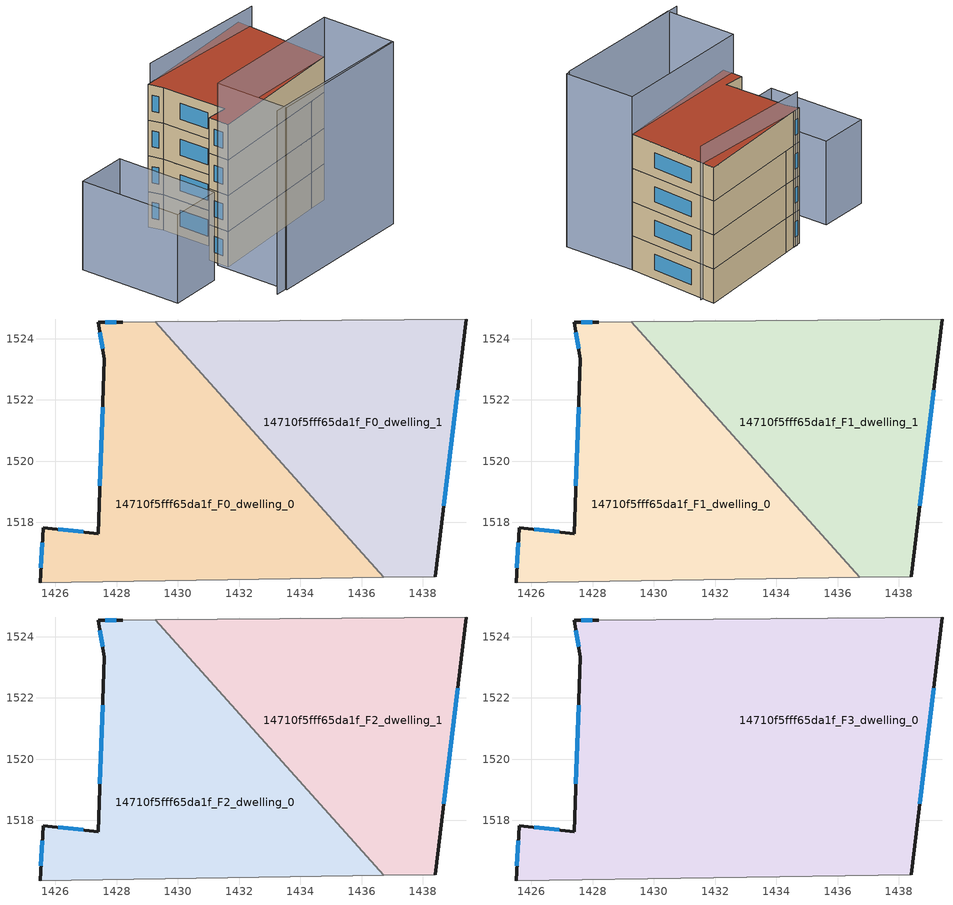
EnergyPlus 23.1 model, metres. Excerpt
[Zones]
14710f5fff65da1f_F0_dwelling_0
 floor ground (EU_floor_Construction): 1429.27,1524.54 1436.72,1516.2 1425.5,1516.03 1425.6,1517.83 1427.4,1517.63 1427.6,1523.33 1427.4,1524.54 1428.2,1524.54 z0
 wall outside (EU_wall_Construction): 1428.2,1524.54 1427.4,1524.54 1427.6,1523.33 1427.4,1517.63 1425.6,1517.83 1425.5,1516.03 z0:3
 wall adiabatic (EU_wall_Construction): 1429.27,1524.54 1428.2,1524.54 / 1425.5,1516.03 1436.72,1516.2 z0:3
 wall to 14710f5fff65da1f_F0_dwelling_1 (EU_wall_Construction): 1436.72,1516.2 1429.27,1524.54 z0:3
 window (EU_Window_Construction): 1425.57,1517.34 1425.53,1516.53 / 1426.9,1517.69 1426.09,1517.78 / 1427.55,1521.77 1427.46,1519.2 / 1427.46,1524.21 1427.55,1523.67 / 1427.98,1524.54 1427.62,1524.54 z0.83:2.17
14710f5fff65da1f_F0_dwelling_1
 floor ground (EU_floor_Construction): 1439.41,1524.63 1438.41,1516.23 1436.72,1516.2 1429.27,1524.54 z0
 wall outside (EU_wall_Construction): 1438.41,1516.23 1439.41,1524.63 z0:3
 wall adiabatic (EU_wall_Construction): 1439.41,1524.63 1429.27,1524.54 / 1436.72,1516.2 1438.41,1516.23 z0:3
 window (EU_Window_Construction): 1438.68,1518.54 1439.13,1522.32 z0.83:2.17
14710f5fff65da1f_F1_dwelling_0
 floor to 14710f5fff65da1f_F0_dwelling_0 (EU_floor_Construction): 1429.27,1524.54 1436.72,1516.2 1425.5,1516.03 1425.6,1517.83 1427.4,1517.63 1427.6,1523.33 1427.4,1524.54 1428.2,1524.54 z3
 wall outside (EU_wall_Construction): 1428.2,1524.54 1427.4,1524.54 1427.6,1523.33 1427.4,1517.63 1425.6,1517.83 1425.5,1516.03 z3:6
 wall adiabatic (EU_wall_Construction): 1429.27,1524.54 1428.2,1524.54 / 1425.5,1516.03 1436.72,1516.2 z3:6
 wall to 14710f5fff65da1f_F1_dwelling_1 (EU_wall_Construction): 1436.72,1516.2 1429.27,1524.54 z3:6
 window (EU_Window_Construction): 1425.57,1517.34 1425.53,1516.53 / 1426.9,1517.69 1426.09,1517.78 / 1427.55,1521.77 1427.46,1519.2 / 1427.46,1524.21 1427.55,1523.67 / 1427.98,1524.54 1427.62,1524.54 z3.83:5.17
14710f5fff65da1f_F1_dwelling_1
 floor to 14710f5fff65da1f_F0_dwelling_1 (EU_floor_Construction): 1439.41,1524.63 1438.41,1516.23 1436.72,1516.2 1429.27,1524.54 z3
 wall outside (EU_wall_Construction): 1438.41,1516.23 1439.41,1524.63 z3:6
 wall adiabatic (EU_wall_Construction): 1439.41,1524.63 1429.27,1524.54 / 1436.72,1516.2 1438.41,1516.23 z3:6
 window (EU_Window_Construction): 1438.68,1518.54 1439.13,1522.32 z3.83:5.17
14710f5fff65da1f_F2_dwelling_0
 floor to 14710f5fff65da1f_F1_dwelling_0 (EU_floor_Construction): 1429.27,1524.54 1436.72,1516.2 1425.5,1516.03 1425.6,1517.83 1427.4,1517.63 1427.6,1523.33 1427.4,1524.54 1428.2,1524.54 z6
 wall outside (EU_wall_Construction): 1428.2,1524.54 1427.4,1524.54 1427.6,1523.33 1427.4,1517.63 1425.6,1517.83 1425.5,1516.03 z6:9
 wall adiabatic (EU_wall_Construction): 1429.27,1524.54 1428.2,1524.54 / 1425.5,1516.03 1436.72,1516.2 z6:9
 wall to 14710f5fff65da1f_F2_dwelling_1 (EU_wall_Construction): 1436.72,1516.2 1429.27,1524.54 z6:9
 window (EU_Window_Construction): 1425.57,1517.34 1425.53,1516.53 / 1426.9,1517.69 1426.09,1517.78 / 1427.55,1521.77 1427.46,1519.2 / 1427.46,1524.21 1427.55,1523.67 / 1427.98,1524.54 1427.62,1524.54 z6.83:8.17
14710f5fff65da1f_F2_dwelling_1
 floor to 14710f5fff65da1f_F1_dwelling_1 (EU_floor_Construction): 1439.41,1524.63 1438.41,1516.23 1436.72,1516.2 1429.27,1524.54 z6
 wall outside (EU_wall_Construction): 1438.41,1516.23 1439.41,1524.63 z6:9
 wall adiabatic (EU_wall_Construction): 1439.41,1524.63 1429.27,1524.54 / 1436.72,1516.2 1438.41,1516.23 z6:9
 window (EU_Window_Construction): 1438.68,1518.54 1439.13,1522.32 z6.83:8.17
14710f5fff65da1f_F3_dwelling_0
 floor to 14710f5fff65da1f_F2_dwelling_0 (EU_floor_Construction): 1429.27,1524.54 1436.72,1516.2 1425.5,1516.03 1425.6,1517.83 1427.4,1517.63 1427.6,1523.33 1427.4,1524.54 1428.2,1524.54 z9
 floor to 14710f5fff65da1f_F2_dwelling_1 (EU_floor_Construction): 1439.41,1524.63 1438.41,1516.23 1436.72,1516.2 1429.27,1524.54 z9
 wall outside (EU_wall_Construction): 1428.2,1524.54 1427.4,1524.54 1427.6,1523.33 1427.4,1517.63 1425.6,1517.83 1425.5,1516.03 / 1438.41,1516.23 1439.41,1524.63 z9:12
 wall adiabatic (EU_wall_Construction): 1439.41,1524.63 1428.2,1524.54 / 1425.5,1516.03 1438.41,1516.23 z9:12
 window (EU_Window_Construction): 1425.57,1517.34 1425.53,1516.53 / 1426.9,1517.69 1426.09,1517.78 / 1427.55,1521.77 1427.46,1519.2 / 1427.46,1524.21 1427.55,1523.67 / 1427.98,1524.54 1427.62,1524.54 / 1438.68,1518.54 1439.13,1522.32 z9.83:11.17
 roof outside (EU_roof_Construction): 1438.41,1516.23 1439.41,1524.63 1428.2,1524.54 1427.4,1524.54 1427.6,1523.33 1427.4,1517.63 1425.6,1517.83 1425.5,1516.03 z12
shading: 1424.02,1510.62 1437.81,1509.82 z0:15.4; 1438.11,1509.81 1425,1510.43 / 1425,1510.43 1425.3,1516.85 / 1425.3,1516.85 1438.41,1516.23 / 1438.41,1516.23 1438.11,1509.81 z0:15.3; 1418.69,1515.93 1419.11,1524.75 / 1419.11,1524.75 1423.64,1524.54 / 1423.64,1524.54 1423.23,1515.72 / 1423.23,1515.72 1418.69,1515.93 z0:7.4; 1439.54,1523.5 1427.75,1524.58 z0:13.6
[Building]
EU S2 Campaign: North Axis=0; Terrain=City; Solar Distribution=FullExterior
[Site:Location]
Lyon-Bron: Latitude=45.75; Longitude=5; Time Zone=1; Elevation=198
[SizingPeriod:WeatherFileDays]
AnnualSizingPeriod: Begin Month=1; Begin Day of Month=1; End Month=12; End Day of Month=31; Day of Week for Start Day=Monday; Use Weather File Daylight Saving Period=No; Use Weather File Rain and Snow Indicators=No
[MATERIAL]
EU_InternalMass_Material: Roughness=MediumRough; Thickness=0.1; Conductivity=1; Density=1800; Specific Heat=900; Thermal Absorptance=0.9; Solar Absorptance=0.7; Visible Absorptance=0.7
[MATERIAL:NOMASS] Roughness=MediumRough; Thermal Absorptance=0.9; Solar Absorptance=0.7; Visible Absorptance=0.7
Name | Thermal Resistance
EU_wall_NoMass | 0.87146
EU_roof_NoMass | 0.842276
EU_floor_NoMass | 0.496999
[WINDOWMATERIAL:SIMPLEGLAZINGSYSTEM]
EU_Window_SimpleGlazing: UFactor=2.2525; Solar Heat Gain Coefficient=0.76; Visible Transmittance=0.76
[CONSTRUCTION]
EU_wall_Construction: EU_wall_NoMass
EU_roof_Construction: EU_roof_NoMass
EU_floor_Construction: EU_floor_NoMass
EU_Window_Construction: EU_Window_SimpleGlazing
EU_InternalMass_Construction: EU_InternalMass_Material
[ZONE] Type=1; Multiplier=1; Ceiling Height=autocalculate; Floor Area=autocalculate; Part of Total Floor Area=Yes
Name | Volume
14710f5fff65da1f_F0_dwelling_0 | 149.216
14710f5fff65da1f_F1_dwelling_0; 14710f5fff65da1f_F2_dwelling_0; 14710f5fff65da1f_F1_dwelling_1; 14710f5fff65da1f_F2_dwelling_1 | 149.215
14710f5fff65da1f_F3_dwelling_0 | 298.426
14710f5fff65da1f_F0_dwelling_1 | 149.214
[INTERNALMASS] Construction=EU_InternalMass_Construction
Name | Zone or ZoneList | Surface Area
14710f5fff65da1f_F0_dwelling_0_EU_InternalMass | 14710f5fff65da1f_F0_dwelling_0 | 49.7384
14710f5fff65da1f_F0_dwelling_1_EU_InternalMass | 14710f5fff65da1f_F0_dwelling_1 | 49.7382
14710f5fff65da1f_F1_dwelling_0_EU_InternalMass | 14710f5fff65da1f_F1_dwelling_0 | 49.7384
14710f5fff65da1f_F1_dwelling_1_EU_InternalMass | 14710f5fff65da1f_F1_dwelling_1 | 49.7382
14710f5fff65da1f_F2_dwelling_0_EU_InternalMass | 14710f5fff65da1f_F2_dwelling_0 | 49.7384
14710f5fff65da1f_F2_dwelling_1_EU_InternalMass | 14710f5fff65da1f_F2_dwelling_1 | 49.7382
14710f5fff65da1f_F3_dwelling_0_EU_InternalMass | 14710f5fff65da1f_F3_dwelling_0 | 99.4761
[OTHEREQUIPMENT] Fuel Type=Electricity; Design Level Calculation Method=Watts/Area; Power per Zone Floor Area=1; Fraction Latent=0; Fraction Radiant=0; Fraction Lost=0; Carbon Dioxide Generation Rate=0; EndUse Subcategory=EU_Step8_InternalGains
Name | Zone or ZoneList or Space or SpaceList | Schedule
EU_Step8_InternalGain_14710f5fff65da1f_F0_dwelling_0_f000 | 14710f5fff65da1f_F0_dwelling_0 | EU_Step8_GainSchedule_14710f5fff65da1f_F0_dwelling_0_f000
EU_Step8_InternalGain_14710f5fff65da1f_F0_dwelling_1_f000 | 14710f5fff65da1f_F0_dwelling_1 | EU_Step8_GainSchedule_14710f5fff65da1f_F0_dwelling_1_f000
EU_Step8_InternalGain_14710f5fff65da1f_F1_dwelling_0_f000 | 14710f5fff65da1f_F1_dwelling_0 | EU_Step8_GainSchedule_14710f5fff65da1f_F1_dwelling_0_f000
EU_Step8_InternalGain_14710f5fff65da1f_F1_dwelling_1_f000 | 14710f5fff65da1f_F1_dwelling_1 | EU_Step8_GainSchedule_14710f5fff65da1f_F1_dwelling_1_f000
EU_Step8_InternalGain_14710f5fff65da1f_F2_dwelling_0_f000 | 14710f5fff65da1f_F2_dwelling_0 | EU_Step8_GainSchedule_14710f5fff65da1f_F2_dwelling_0_f000
EU_Step8_InternalGain_14710f5fff65da1f_F2_dwelling_1_f000 | 14710f5fff65da1f_F2_dwelling_1 | EU_Step8_GainSchedule_14710f5fff65da1f_F2_dwelling_1_f000
EU_Step8_InternalGain_14710f5fff65da1f_F3_dwelling_0_f000 | 14710f5fff65da1f_F3_dwelling_0 | EU_Step8_GainSchedule_14710f5fff65da1f_F3_dwelling_0_f000
[ZONEVENTILATION:DESIGNFLOWRATE] Schedule=EU_AlwaysOn; Design Flow Rate Calculation Method=AirChanges/Hour; Air Changes per Hour=0.425; Ventilation Type=Natural; Fan Pressure Rise=0; Fan Total Efficiency=1; Constant Term Coefficient=1; Temperature Term Coefficient=0; Velocity Term Coefficient=0; Velocity Squared Term Coefficient=0; Minimum Indoor Temperature=-100; Maximum Indoor Temperature=100; Delta Temperature=-100; Minimum Outdoor Temperature=-100; Maximum Outdoor Temperature=100; Maximum Wind Speed=40
Name | Zone or ZoneList or Space or SpaceList
EU_ConstantAir_14710f5fff65da1f_F0_dwelling_0 | 14710f5fff65da1f_F0_dwelling_0
EU_ConstantAir_14710f5fff65da1f_F0_dwelling_1 | 14710f5fff65da1f_F0_dwelling_1
EU_ConstantAir_14710f5fff65da1f_F1_dwelling_0 | 14710f5fff65da1f_F1_dwelling_0
EU_ConstantAir_14710f5fff65da1f_F1_dwelling_1 | 14710f5fff65da1f_F1_dwelling_1
EU_ConstantAir_14710f5fff65da1f_F2_dwelling_0 | 14710f5fff65da1f_F2_dwelling_0
EU_ConstantAir_14710f5fff65da1f_F2_dwelling_1 | 14710f5fff65da1f_F2_dwelling_1
EU_ConstantAir_14710f5fff65da1f_F3_dwelling_0 | 14710f5fff65da1f_F3_dwelling_0
[HVACTEMPLATE:THERMOSTAT] Constant Heating Setpoint=20; Constant Cooling Setpoint=50
EU_HeatOnly_14710f5fff65da1f_F0_dwelling_0; EU_HeatOnly_14710f5fff65da1f_F0_dwelling_1; EU_HeatOnly_14710f5fff65da1f_F1_dwelling_0; EU_HeatOnly_14710f5fff65da1f_F1_dwelling_1; EU_HeatOnly_14710f5fff65da1f_F2_dwelling_0; EU_HeatOnly_14710f5fff65da1f_F2_dwelling_1; EU_HeatOnly_14710f5fff65da1f_F3_dwelling_0
[HVACTEMPLATE:ZONE:IDEALLOADSAIRSYSTEM] System Availability Schedule=EU_AlwaysOn; Maximum Heating Supply Air Temperature=50; Minimum Cooling Supply Air Temperature=13; Maximum Heating Supply Air Humidity Ratio=0.0156; Minimum Cooling Supply Air Humidity Ratio=0.0077; Heating Limit=NoLimit; Cooling Limit=NoLimit; Heating Availability Schedule=EU_AlwaysOn; Cooling Availability Schedule=EU_CoolingOff; Dehumidification Control Type=ConstantSensibleHeatRatio; Cooling Sensible Heat Ratio=0.7; Dehumidification Setpoint=60; Humidification Control Type=None; Humidification Setpoint=30; Outdoor Air Method=None; Outdoor Air Flow Rate per Person=0.00944; Outdoor Air Flow Rate per Zone Floor Area=0; Outdoor Air Flow Rate per Zone=0; Demand Controlled Ventilation Type=None; Outdoor Air Economizer Type=NoEconomizer; Heat Recovery Type=None; Sensible Heat Recovery Effectiveness=0.7; Latent Heat Recovery Effectiveness=0.65
Name | Template Thermostat
14710f5fff65da1f_F0_dwelling_0 | EU_HeatOnly_14710f5fff65da1f_F0_dwelling_0
14710f5fff65da1f_F0_dwelling_1 | EU_HeatOnly_14710f5fff65da1f_F0_dwelling_1
14710f5fff65da1f_F1_dwelling_0 | EU_HeatOnly_14710f5fff65da1f_F1_dwelling_0
14710f5fff65da1f_F1_dwelling_1 | EU_HeatOnly_14710f5fff65da1f_F1_dwelling_1
14710f5fff65da1f_F2_dwelling_0 | EU_HeatOnly_14710f5fff65da1f_F2_dwelling_0
14710f5fff65da1f_F2_dwelling_1 | EU_HeatOnly_14710f5fff65da1f_F2_dwelling_1
14710f5fff65da1f_F3_dwelling_0 | EU_HeatOnly_14710f5fff65da1f_F3_dwelling_0
[SIZING:ZONE] Zone Cooling Design Supply Air Temperature Input Method=SupplyAirTemperature; Zone Cooling Design Supply Air Temperature=13; Zone Heating Design Supply Air Temperature Input Method=SupplyAirTemperature; Zone Heating Design Supply Air Temperature=50; Zone Cooling Design Supply Air Humidity Ratio=0.008; Zone Heating Design Supply Air Humidity Ratio=0.008; Cooling Design Air Flow Method=DesignDay; Cooling Design Air Flow Rate=0; Cooling Minimum Air Flow per Zone Floor Area=0.000762; Cooling Minimum Air Flow=0; Cooling Minimum Air Flow Fraction=0.2; Heating Design Air Flow Method=DesignDay; Heating Design Air Flow Rate=0; Heating Maximum Air Flow per Zone Floor Area=0.002032; Heating Maximum Air Flow=0.141576; Heating Maximum Air Flow Fraction=0.3; Account for Dedicated Outdoor Air System=No; Dedicated Outdoor Air System Control Strategy=NeutralSupplyAir; Dedicated Outdoor Air Low Setpoint Temperature for Design=autosize; Dedicated Outdoor Air High Setpoint Temperature for Design=autosize; Zone Load Sizing Method=Sensible Load Only No Latent Load; Zone Latent Cooling Design Supply Air Humidity Ratio Input Method=HumidityRatioDifference; Zone Cooling Design Supply Air Humidity Ratio Difference=0.005; Zone Latent Heating Design Supply Air Humidity Ratio Input Method=HumidityRatioDifference; Zone Humidification Design Supply Air Humidity Ratio Difference=0.005
14710f5fff65da1f_F0_dwelling_0; 14710f5fff65da1f_F0_dwelling_1; 14710f5fff65da1f_F1_dwelling_0; 14710f5fff65da1f_F1_dwelling_1; 14710f5fff65da1f_F2_dwelling_0; 14710f5fff65da1f_F2_dwelling_1; 14710f5fff65da1f_F3_dwelling_0
[SCHEDULE:CONSTANT]
Name | Hourly Value
EU_AlwaysOn | 1
EU_CoolingOff | 0
[SCHEDULE:FILE] Column Number=1; Rows to Skip at Top=0; Number of Hours of Data=8760; Column Separator=Comma; Interpolate to Timestep=No; Minutes per Item=60; Adjust Schedule for Daylight Savings=Yes
Name | File
EU_Step8_GainSchedule_14710f5fff65da1f_F0_dwelling_0_f000 | ../../schedules/14710f5fff65da1f/14710f5fff65da1f_F0_dwelling_0_f000_gain.csv
EU_Step8_GainSchedule_14710f5fff65da1f_F0_dwelling_1_f000 | ../../schedules/14710f5fff65da1f/14710f5fff65da1f_F0_dwelling_1_f000_gain.csv
EU_Step8_GainSchedule_14710f5fff65da1f_F1_dwelling_0_f000 | ../../schedules/14710f5fff65da1f/14710f5fff65da1f_F1_dwelling_0_f000_gain.csv
EU_Step8_GainSchedule_14710f5fff65da1f_F1_dwelling_1_f000 | ../../schedules/14710f5fff65da1f/14710f5fff65da1f_F1_dwelling_1_f000_gain.csv
EU_Step8_GainSchedule_14710f5fff65da1f_F2_dwelling_0_f000 | ../../schedules/14710f5fff65da1f/14710f5fff65da1f_F2_dwelling_0_f000_gain.csv
EU_Step8_GainSchedule_14710f5fff65da1f_F2_dwelling_1_f000 | ../../schedules/14710f5fff65da1f/14710f5fff65da1f_F2_dwelling_1_f000_gain.csv
EU_Step8_GainSchedule_14710f5fff65da1f_F3_dwelling_0_f000 | ../../schedules/14710f5fff65da1f/14710f5fff65da1f_F3_dwelling_0_f000_gain.csv
